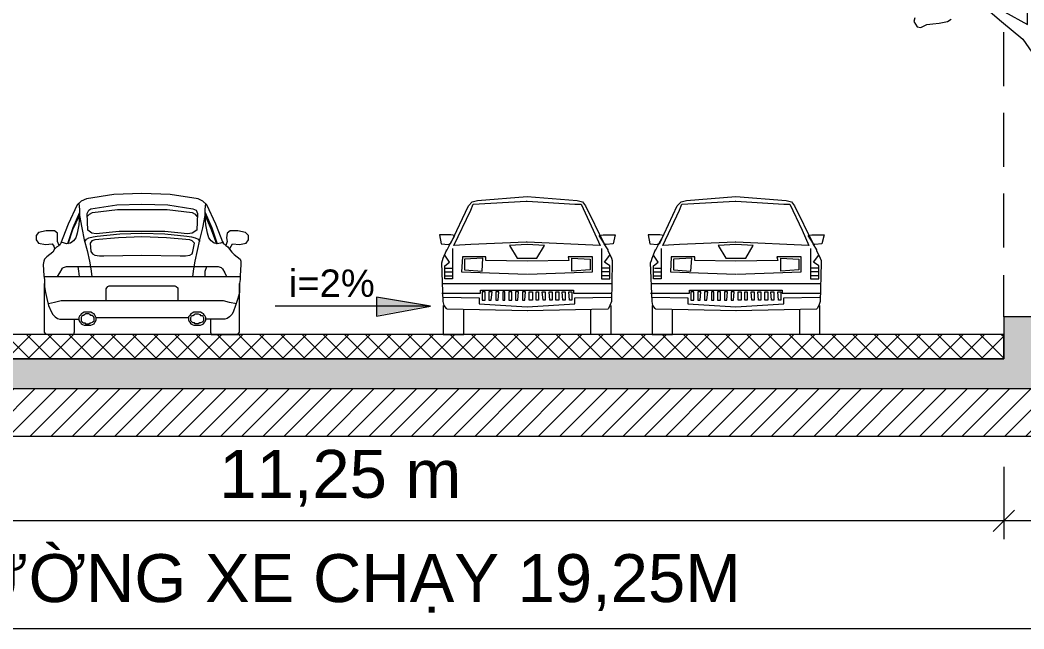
# Model space of a CAD drawing. Header units: millimetres. Extents: x 583747 to 596192, y 2304962 to 2309584.
# Drawn here: x 595637.26 to 595645.64, y 2307044.33 to 2307049.41 of the extents above; entities that cross this region are included whole.
import ezdxf

# ---------------------------------------------------------------- set-up
doc = ezdxf.new("R2010")
doc.units = ezdxf.units.MM
doc.layers.add('CPG_LU_VILLAS', color=7, linetype='Continuous', lineweight=5, true_color=0xff9d61)
doc.layers.add('PDF_Geometry', color=7, linetype='Continuous', true_color=0xeeefee)
doc.layers.add('PDF_Solid Fills', color=7, linetype='Continuous', true_color=0xffffff)
doc.layers.add('PDF_Text', color=7, linetype='Continuous')
doc.layers.add('xref.Luoi tang 1$0$KT-Kich thuoc', color=159, linetype='Continuous', lineweight=18)
doc.styles.add('PDF Arial', font='arial.ttf')

# ---------------------------------------------------------------- blocks, each defined once
blk = doc.blocks.new('1111111111111')
at = {"layer": 'PDF_Geometry', "color": 7, "lineweight": 9}
for points in [[(587223.8716, 2313300.992), (587223.878, 2313300.9603), (587223.8526, 2313300.9158), (587223.8208, 2313300.9095), (587223.77, 2313300.9349), (587223.7192, 2313300.9412), (587223.6684, 2313300.9476), (587223.5986, 2313300.9603), (587223.5669, 2313300.9793)], [(587223.3827, 2313301.2523), (587223.1224, 2313301.0428), (587222.9319, 2313300.9349), (587222.9319, 2313301.0936)], [(587223.3764, 2313301.1571), (587223.1478, 2313300.9603), (587222.97, 2313300.8143), (587222.8684, 2313300.6682), (587222.7478, 2313300.5476), (587222.6272, 2313300.2238), (587222.6145, 2313299.7603), (587222.6399, 2313299.2206), (587222.6272, 2313298.8397), (587222.6272, 2313298.4968)]]:
    blk.add_lwpolyline(points, dxfattribs=at)

msp = doc.modelspace()

# ---------------------------------------------------------------- hatches: boundary and pattern name
at = {"layer": 'CPG_LU_VILLAS'}
h = msp.add_hatch(dxfattribs=at)
h.set_pattern_fill('ANSI31', color=8)
h.set_pattern_definition([(45, (8393.86062, -6251.5622), (-0.088388347648, 0.088388347648), [])])
h.paths.add_polyline_path([(595633.8206, 2307046.7886), (595632.2206, 2307046.7886), (595632.2206, 2307046.5854), (595632.2206, 2307045.9378), (595651.4706, 2307045.9378), (595651.4706, 2307046.5981), (595651.3182, 2307046.5981), (595651.3182, 2307046.6362), (595651.3182, 2307046.8013), (595645.8706, 2307046.7886), (595645.8706, 2307046.5854), (595645.7182, 2307046.5854), (595645.7182, 2307046.3378), (595633.9666, 2307046.3378), (595633.9666, 2307046.5854), (595633.8206, 2307046.5854)])
h = msp.add_hatch(dxfattribs=at)
h.set_pattern_fill('ANSI37', color=8)
h.set_pattern_definition([(45, (8412.99662, -6251.5622), (-0.088388347648, 0.088388347648), []), (135, (8412.99662, -6251.5622), (-0.088388347648, -0.088388347648), [])])
h.paths.add_polyline_path([(595634.2206, 2307046.7886), (595634.2206, 2307046.5854), (595645.4706, 2307046.5854), (595645.4706, 2307046.7886)])
at = {"layer": 'PDF_Solid Fills', "transparency": 33554559}
for points in [[(595640.6549, 2307047.0362), (595640.2739, 2307047.0997), (595640.2358, 2307047.0997), (595640.2358, 2307046.9473), (595640.2739, 2307046.9536), (595640.3057, 2307046.96), (595640.3438, 2307046.9663), (595640.3755, 2307046.9727), (595640.4136, 2307046.979), (595640.4454, 2307046.9854), (595640.4835, 2307046.9917), (595640.5152, 2307046.9981), (595640.5533, 2307047.0044), (595640.585, 2307047.0108), (595640.6231, 2307047.0171), (595640.6866, 2307047.0298)], [(595645.4706, 2307046.9346), (595645.4706, 2307046.5854), (595634.2206, 2307046.5854), (595634.2206, 2307046.9346), (595633.9666, 2307046.9346), (595633.9666, 2307046.3378), (595645.7182, 2307046.3378), (595645.7182, 2307046.9346)]]:
    msp.add_hatch(color=7, dxfattribs=at).paths.add_polyline_path(points)

# ---------------------------------------------------------------- linework, layer by layer
at = {"layer": 'PDF_Geometry', "color": 7, "lineweight": 9}
for points in [[(595645.4706, 2307048.8584), (595645.4706, 2307049.3092)], [(595645.4706, 2307048.1854), (595645.4706, 2307048.6362)], [(595638.9787, 2307047.5314), (595638.9723, 2307047.5378), (595638.9596, 2307047.5441), (595638.8962, 2307047.7092), (595638.82, 2307047.8679), (595638.7882, 2307047.8997), (595638.7501, 2307047.9187), (595638.5152, 2307047.9568), (595638.2803, 2307047.9632), (595638.0454, 2307047.9568), (595637.8168, 2307047.9187), (595637.7723, 2307047.8997), (595637.7406, 2307047.8679), (595637.6644, 2307047.7092), (595637.6009, 2307047.5441), (595637.5946, 2307047.5378), (595637.5882, 2307047.5314)], [(595645.4706, 2307047.5124), (595645.4706, 2307047.9632)], [(595637.7533, 2307047.8806), (595637.7596, 2307047.8298), (595637.7596, 2307047.779), (595637.7533, 2307047.7028), (595637.7406, 2307047.633), (595637.7279, 2307047.5949), (595637.7089, 2307047.5695), (595637.6835, 2307047.5505), (595637.6517, 2307047.5441), (595637.6327, 2307047.5505), (595637.6073, 2307047.5568)], [(595638.8073, 2307047.8044), (595638.8644, 2307047.6774), (595638.9089, 2307047.5441), (595638.8835, 2307047.5505), (595638.8581, 2307047.5695), (595638.839, 2307047.5949), (595638.8263, 2307047.633), (595638.8136, 2307047.7028), (595638.8073, 2307047.779), (595638.8073, 2307047.8298), (595638.8136, 2307047.8806)], [(595641.4993, 2307046.9854), (595640.8263, 2307046.9981), (595640.82, 2307047.0044), (595640.8009, 2307047.0298), (595640.7946, 2307047.0616), (595640.7819, 2307047.3854), (595640.7882, 2307047.4044), (595640.7946, 2307047.4235), (595640.82, 2307047.487), (595640.82, 2307047.4933), (595640.8263, 2307047.4933), (595640.8517, 2307047.5441), (595640.8898, 2307047.614), (595640.8581, 2307047.6203), (595640.7628, 2307047.6203), (595640.7755, 2307047.5441), (595640.839, 2307047.5378), (595640.8454, 2307047.5441), (595640.8517, 2307047.5441), (595640.8581, 2307047.5505), (595641.0041, 2307047.8616), (595641.0358, 2307047.8933), (595641.0803, 2307047.906), (595641.493, 2307047.9378), (595641.912, 2307047.906), (595641.9565, 2307047.8933), (595641.9819, 2307047.8616), (595642.1343, 2307047.5505), (595642.1343, 2307047.5441), (595642.166, 2307047.4933), (595642.166, 2307047.487), (595642.1977, 2307047.4235), (595642.2041, 2307047.4044), (595642.2041, 2307047.3854), (595642.1977, 2307047.0616), (595642.185, 2307047.0298), (595642.1723, 2307047.0044), (595642.166, 2307046.9981), (595641.493, 2307046.9854)], [(595643.2414, 2307046.9854), (595642.5684, 2307046.9981), (595642.5621, 2307047.0044), (595642.543, 2307047.0298), (595642.5367, 2307047.0616), (595642.524, 2307047.3854), (595642.5303, 2307047.4044), (595642.5367, 2307047.4235), (595642.5621, 2307047.487), (595642.5621, 2307047.4933), (595642.5684, 2307047.4933), (595642.5938, 2307047.5441), (595642.6319, 2307047.614), (595642.6002, 2307047.6203), (595642.5049, 2307047.6203), (595642.5176, 2307047.5441), (595642.5811, 2307047.5378), (595642.5875, 2307047.5441), (595642.5938, 2307047.5441), (595642.6002, 2307047.5505), (595642.7462, 2307047.8616), (595642.778, 2307047.8933), (595642.8224, 2307047.906), (595643.2351, 2307047.9378), (595643.6541, 2307047.906), (595643.6986, 2307047.8933), (595643.724, 2307047.8616), (595643.8764, 2307047.5505), (595643.8764, 2307047.5441), (595643.9081, 2307047.4933), (595643.9081, 2307047.487), (595643.9399, 2307047.4235), (595643.9462, 2307047.4044), (595643.9462, 2307047.3854), (595643.9399, 2307047.0616), (595643.9272, 2307047.0298), (595643.9145, 2307047.0044), (595643.9081, 2307046.9981), (595643.2351, 2307046.9854)], [(595637.7596, 2307047.8044), (595637.7025, 2307047.6774), (595637.6581, 2307047.5441)], [(595637.8231, 2307047.7727), (595637.8422, 2307047.7917), (595637.8676, 2307047.8044), (595638.0771, 2307047.8298), (595638.2803, 2307047.8298), (595638.4898, 2307047.8298), (595638.6993, 2307047.8044), (595638.7247, 2307047.7917), (595638.7374, 2307047.7727)], [(595637.6644, 2307047.5441), (595637.7025, 2307047.6647), (595637.7596, 2307047.779), (595637.7787, 2307047.6774), (595637.7977, 2307047.5759), (595637.8231, 2307047.487), (595637.8422, 2307047.3981), (595637.8549, 2307047.3346), (595637.8612, 2307047.2711)], [(595638.7057, 2307047.2711), (595638.712, 2307047.3346), (595638.7247, 2307047.3981), (595638.7438, 2307047.487), (595638.7628, 2307047.5759), (595638.7882, 2307047.6774), (595638.8073, 2307047.779), (595638.8581, 2307047.6647), (595638.9025, 2307047.5441)], [(595637.8041, 2307047.5632), (595637.8168, 2307047.5822), (595637.8358, 2307047.5949), (595637.8739, 2307047.6013), (595637.9057, 2307047.6076), (595638.0962, 2307047.6267), (595638.2803, 2307047.633), (595638.4708, 2307047.6267), (595638.6549, 2307047.6076), (595638.693, 2307047.6013), (595638.7247, 2307047.5949), (595638.7501, 2307047.5822), (595638.7628, 2307047.5632)], [(595638.9596, 2307047.5568), (595638.9343, 2307047.5505), (595638.9089, 2307047.5441)], [(595637.5501, 2307047.4997), (595637.5374, 2307047.4743), (595637.512, 2307047.4552), (595637.4866, 2307047.4362), (595637.4676, 2307047.4171), (595637.4612, 2307047.3981), (595637.4549, 2307047.3727), (595637.4612, 2307047.2774), (595637.4676, 2307047.2457), (595637.4676, 2307047.214)], [(595639.0104, 2307047.4997), (595639.0295, 2307047.4743), (595639.0485, 2307047.4552), (595639.0739, 2307047.4362), (595639.0993, 2307047.4171), (595639.1057, 2307047.3981), (595639.1057, 2307047.3727), (595639.0993, 2307047.2774), (595639.0993, 2307047.2457), (595639.093, 2307047.214), (595639.093, 2307047.2013), (595639.093, 2307047.1886), (595639.093, 2307047.1378), (595639.0803, 2307047.087), (595639.0612, 2307047.0298), (595639.0422, 2307046.9727), (595639.0295, 2307046.9536), (595639.0104, 2307046.9346), (595638.9914, 2307046.9219), (595638.9723, 2307046.9155), (595638.8517, 2307046.9155), (595638.8136, 2307046.9155), (595638.8136, 2307046.9282), (595638.8073, 2307046.9409), (595638.8009, 2307046.9473), (595638.7946, 2307046.96), (595638.7819, 2307046.9663), (595638.7692, 2307046.9727), (595638.7565, 2307046.9727), (595638.7374, 2307046.9727), (595638.7247, 2307046.9727), (595638.712, 2307046.9727), (595638.6993, 2307046.9663), (595638.6866, 2307046.96), (595638.6803, 2307046.9473), (595638.6739, 2307046.9409), (595638.6676, 2307046.9346), (595638.6676, 2307046.9282), (595638.6676, 2307046.9219), (595638.6676, 2307046.9155), (595638.6676, 2307046.9092), (595638.6739, 2307046.8965), (595638.6803, 2307046.8901), (595638.6866, 2307046.8774), (595638.6993, 2307046.8711), (595638.712, 2307046.8647), (595638.7247, 2307046.8647), (595638.7374, 2307046.8647), (595638.7565, 2307046.8647), (595638.7692, 2307046.8647), (595638.7819, 2307046.8711), (595638.7946, 2307046.8774), (595638.8009, 2307046.8901), (595638.8073, 2307046.8965), (595638.8136, 2307046.9092), (595638.8136, 2307046.9155)], [(595640.8708, 2307047.506), (595640.8708, 2307047.2521), (595640.8073, 2307047.2521), (595640.8073, 2307047.36), (595640.8454, 2307047.3917), (595640.8073, 2307047.4489)], [(595642.1152, 2307047.506), (595642.1152, 2307047.2521), (595642.185, 2307047.2521), (595642.185, 2307047.36), (595642.1406, 2307047.3917), (595642.185, 2307047.4489)], [(595642.6129, 2307047.506), (595642.6129, 2307047.2521), (595642.5494, 2307047.2521), (595642.5494, 2307047.36), (595642.5875, 2307047.3917), (595642.5494, 2307047.4489)], [(595643.8573, 2307047.506), (595643.8573, 2307047.2521), (595643.9272, 2307047.2521), (595643.9272, 2307047.36), (595643.8827, 2307047.3917), (595643.9272, 2307047.4489)], [(595641.4993, 2307047.2901), (595642.039, 2307047.3092), (595642.039, 2307047.4362), (595641.8358, 2307047.4362), (595641.8422, 2307047.4044), (595641.493, 2307047.3981), (595641.1501, 2307047.4044), (595641.1501, 2307047.4362), (595640.9533, 2307047.4362), (595640.9469, 2307047.3092), (595641.493, 2307047.2901)], [(595643.2414, 2307047.2901), (595643.7811, 2307047.3092), (595643.7811, 2307047.4362), (595643.578, 2307047.4362), (595643.5843, 2307047.4044), (595643.2351, 2307047.3981), (595642.8922, 2307047.4044), (595642.8922, 2307047.4362), (595642.6954, 2307047.4362), (595642.6891, 2307047.3092), (595643.2351, 2307047.2901)], [(595637.5755, 2307047.2711), (595637.5946, 2307047.3028), (595637.6136, 2307047.3346), (595637.6136, 2307047.3409), (595637.6263, 2307047.3473), (595637.6517, 2307047.3536), (595637.6835, 2307047.3536), (595638.2803, 2307047.3536), (595638.8835, 2307047.3536), (595638.9152, 2307047.3536), (595638.9406, 2307047.3473), (595638.9469, 2307047.3409), (595638.9533, 2307047.3346), (595638.9723, 2307047.3028), (595638.985, 2307047.2711)], [(595637.7596, 2307047.2711), (595637.7533, 2307047.3155), (595637.7469, 2307047.3536)], [(595638.8073, 2307047.2711), (595638.8073, 2307047.3155), (595638.82, 2307047.3536)], [(595640.8073, 2307047.3092), (595640.8708, 2307047.3092)], [(595640.8136, 2307047.3409), (595640.8708, 2307047.3409)], [(595642.1787, 2307047.3409), (595642.1152, 2307047.3409)], [(595642.185, 2307047.3092), (595642.1152, 2307047.3092)], [(595642.5494, 2307047.3092), (595642.6129, 2307047.3092)], [(595642.5557, 2307047.3409), (595642.6129, 2307047.3409)], [(595643.9208, 2307047.3409), (595643.8573, 2307047.3409)], [(595643.9272, 2307047.3092), (595643.8573, 2307047.3092)], [(595645.4706, 2307046.9346), (595645.4706, 2307047.2838)], [(595637.4676, 2307047.2711), (595638.2803, 2307047.2711), (595639.0993, 2307047.2711)], [(595638.8517, 2307046.9155), (595638.8517, 2307046.8076), (595638.8581, 2307046.7886), (595638.8644, 2307046.7886), (595639.0803, 2307046.7886), (595639.0866, 2307046.7949), (595639.093, 2307046.8076), (595639.093, 2307047.214)], [(595640.7946, 2307047.214), (595641.493, 2307047.214), (595642.1977, 2307047.214)], [(595640.8073, 2307047.2774), (595640.8708, 2307047.2774)], [(595642.185, 2307047.2774), (595642.1152, 2307047.2774)], [(595642.5367, 2307047.214), (595643.2351, 2307047.214), (595643.9399, 2307047.214)], [(595642.5494, 2307047.2774), (595642.6129, 2307047.2774)], [(595643.9272, 2307047.2774), (595643.8573, 2307047.2774)], [(595637.9819, 2307047.0679), (595637.9819, 2307047.1632), (595637.9819, 2307047.1695), (595637.9882, 2307047.1759), (595637.9946, 2307047.1886), (595638.0073, 2307047.1949), (595638.2803, 2307047.1949), (595638.5533, 2307047.1949), (595638.566, 2307047.1886), (595638.5787, 2307047.1759), (595638.5787, 2307047.1695), (595638.5787, 2307047.1632), (595638.5787, 2307047.0679)], [(595640.7819, 2307047.1314), (595641.1057, 2307047.1314), (595641.1057, 2307047.1568), (595641.493, 2307047.1568), (595641.8803, 2307047.1568), (595641.8803, 2307047.1314), (595642.2041, 2307047.1314)], [(595642.524, 2307047.1314), (595642.8478, 2307047.1314), (595642.8478, 2307047.1568), (595643.2351, 2307047.1568), (595643.6224, 2307047.1568), (595643.6224, 2307047.1314), (595643.9462, 2307047.1314)], [(595639.0676, 2307047.0425), (595639.0104, 2307047.0552), (595638.9596, 2307047.0679), (595638.2803, 2307047.0679), (595637.6073, 2307047.0679), (595637.5501, 2307047.0552), (595637.4993, 2307047.0425)], [(595640.6866, 2307047.0235), (595640.2358, 2307047.0997), (595640.2358, 2307046.9409), (595640.6866, 2307047.0235), (595639.3914, 2307047.0235)], [(595640.7946, 2307047.0997), (595641.093, 2307047.0933), (595641.093, 2307047.0425), (595641.493, 2307047.0171), (595641.893, 2307047.0425), (595641.893, 2307047.0933), (595642.1914, 2307047.0997)], [(595640.7946, 2307047.0298), (595640.7946, 2307046.7886), (595640.966, 2307046.7886), (595640.966, 2307046.9981)], [(595642.1914, 2307047.0298), (595642.1914, 2307046.7886), (595642.0263, 2307046.7886), (595642.0263, 2307046.9981)], [(595642.5367, 2307047.0997), (595642.8351, 2307047.0933), (595642.8351, 2307047.0425), (595643.2351, 2307047.0171), (595643.6351, 2307047.0425), (595643.6351, 2307047.0933), (595643.9335, 2307047.0997)], [(595642.5367, 2307047.0298), (595642.5367, 2307046.7886), (595642.7081, 2307046.7886), (595642.7081, 2307046.9981)], [(595643.9335, 2307047.0298), (595643.9335, 2307046.7886), (595643.7684, 2307046.7886), (595643.7684, 2307046.9981)], [(595637.7152, 2307046.9155), (595637.7533, 2307046.9155)], [(595637.8993, 2307046.9282), (595638.2803, 2307046.9282), (595638.6676, 2307046.9282)], [(595645.4706, 2307045.6838), (595645.4706, 2307045.233), (595645.4706, 2307045.0806)], [(595651.6166, 2307045.233), (595645.4706, 2307045.233), (595634.2206, 2307045.233), (595632.0682, 2307045.233)], [(595651.6166, 2307044.3314), (595632.0682, 2307044.3314)]]:
    msp.add_lwpolyline(points, dxfattribs=at)
for points in [[(595638.4708, 2307047.6457), (595638.2803, 2307047.6457), (595638.0898, 2307047.6457), (595637.8993, 2307047.6267), (595637.8612, 2307047.633), (595637.8295, 2307047.6584), (595637.8231, 2307047.7981), (595637.8358, 2307047.8235), (595637.8549, 2307047.8362), (595638.0708, 2307047.8679), (595638.2803, 2307047.8743), (595638.4962, 2307047.8679), (595638.7057, 2307047.8362), (595638.7311, 2307047.8235), (595638.7438, 2307047.7981), (595638.7374, 2307047.6584), (595638.6993, 2307047.633), (595638.6612, 2307047.6267)], [(595641.493, 2307047.8997), (595641.893, 2307047.8743), (595641.9438, 2307047.8743), (595642.0454, 2307047.6584), (595642.1025, 2307047.5314), (595641.493, 2307047.5568), (595641.4866, 2307047.5568), (595641.0231, 2307047.5378), (595640.8835, 2307047.5314), (595641.0231, 2307047.8235), (595641.0422, 2307047.8743), (595641.4866, 2307047.8997)], [(595643.2351, 2307047.8997), (595643.6351, 2307047.8743), (595643.6859, 2307047.8743), (595643.7875, 2307047.6584), (595643.8446, 2307047.5314), (595643.2351, 2307047.5568), (595643.2287, 2307047.5568), (595642.7653, 2307047.5378), (595642.6256, 2307047.5314), (595642.7653, 2307047.8235), (595642.7843, 2307047.8743), (595643.2287, 2307047.8997)], [(595637.5692, 2307047.5187), (595637.5882, 2307047.5314), (595637.5755, 2307047.5632), (595637.5755, 2307047.5949), (595637.5755, 2307047.633), (595637.5501, 2307047.6521), (595637.4803, 2307047.6521), (595637.4168, 2307047.6394), (595637.3977, 2307047.614), (595637.3977, 2307047.5759), (595637.4168, 2307047.5505), (595637.4739, 2307047.5378), (595637.5311, 2307047.5441), (595637.5438, 2307047.5251), (595637.5501, 2307047.4997)], [(595638.9787, 2307047.5314), (595638.9977, 2307047.5187), (595639.0104, 2307047.4997), (595639.0231, 2307047.5251), (595639.0358, 2307047.5441), (595639.093, 2307047.5378), (595639.1501, 2307047.5505), (595639.1692, 2307047.5759), (595639.1692, 2307047.614), (595639.1438, 2307047.6394), (595639.0803, 2307047.6521), (595639.0168, 2307047.6521), (595638.9914, 2307047.633), (595638.985, 2307047.5949), (595638.9914, 2307047.5632)], [(595642.2104, 2307047.5441), (595642.1533, 2307047.5378), (595642.1406, 2307047.5441), (595642.0962, 2307047.614), (595642.1279, 2307047.6203), (595642.2295, 2307047.6203)], [(595643.9526, 2307047.5441), (595643.8954, 2307047.5378), (595643.8827, 2307047.5441), (595643.8383, 2307047.614), (595643.87, 2307047.6203), (595643.9716, 2307047.6203)], [(595638.6993, 2307047.4616), (595638.7057, 2307047.4806), (595638.7184, 2307047.5505), (595638.6993, 2307047.5695), (595638.6803, 2307047.5759), (595638.4835, 2307047.5949), (595638.2803, 2307047.6013), (595638.0835, 2307047.5949), (595637.8866, 2307047.5759), (595637.8612, 2307047.5695), (595637.8485, 2307047.5505), (595637.8549, 2307047.4806), (595637.8676, 2307047.4616), (595637.8866, 2307047.4489), (595637.9247, 2307047.4425), (595637.9628, 2307047.4425), (595638.2803, 2307047.4489), (595638.5977, 2307047.4425), (595638.6422, 2307047.4425), (595638.6803, 2307047.4489)], [(595641.493, 2307047.5378), (595641.3469, 2307047.5314), (595641.4104, 2307047.4235), (595641.493, 2307047.4235), (595641.5755, 2307047.4235), (595641.639, 2307047.5314)], [(595643.2351, 2307047.5378), (595643.0891, 2307047.5314), (595643.1526, 2307047.4235), (595643.2351, 2307047.4235), (595643.3176, 2307047.4235), (595643.3811, 2307047.5314)], [(595641.1247, 2307047.4235), (595640.9723, 2307047.4171), (595640.9723, 2307047.3282), (595641.1184, 2307047.3155)], [(595641.8676, 2307047.4235), (595642.02, 2307047.4171), (595642.02, 2307047.3282), (595641.8676, 2307047.3155)], [(595642.8668, 2307047.4235), (595642.7145, 2307047.4171), (595642.7145, 2307047.3282), (595642.8605, 2307047.3155)], [(595643.6097, 2307047.4235), (595643.7621, 2307047.4171), (595643.7621, 2307047.3282), (595643.6097, 2307047.3155)], [(595637.7152, 2307046.9155), (595637.7152, 2307046.8076), (595637.7089, 2307046.7886), (595637.6962, 2307046.7886), (595637.4803, 2307046.7886), (595637.4739, 2307046.7949), (595637.4676, 2307046.8076), (595637.4676, 2307047.214), (595637.4676, 2307047.2013), (595637.4676, 2307047.1886), (595637.4739, 2307047.1378), (595637.4866, 2307047.087), (595637.4993, 2307047.0298), (595637.5247, 2307046.9727), (595637.5374, 2307046.9536), (595637.5565, 2307046.9346), (595637.5755, 2307046.9219), (595637.5946, 2307046.9155)], [(595641.1438, 2307047.1441), (595641.1184, 2307047.1441), (595641.1184, 2307047.0743), (595641.1438, 2307047.0743)], [(595641.2009, 2307047.1441), (595641.1755, 2307047.1441), (595641.1755, 2307047.0743), (595641.1946, 2307047.0743)], [(595641.2581, 2307047.1441), (595641.2327, 2307047.1441), (595641.2327, 2307047.0743), (595641.2517, 2307047.0743)], [(595641.3089, 2307047.1441), (595641.2898, 2307047.1441), (595641.2898, 2307047.0743), (595641.3089, 2307047.0743)], [(595641.366, 2307047.1441), (595641.3406, 2307047.1441), (595641.3406, 2307047.0743), (595641.366, 2307047.0743)], [(595641.4231, 2307047.1441), (595641.3977, 2307047.1441), (595641.3977, 2307047.0743), (595641.4168, 2307047.0743)], [(595641.4803, 2307047.1441), (595641.4549, 2307047.1441), (595641.4549, 2307047.0743), (595641.4739, 2307047.0743)], [(595641.512, 2307047.1441), (595641.5374, 2307047.1441), (595641.5374, 2307047.0743), (595641.512, 2307047.0743)], [(595641.5692, 2307047.1441), (595641.5882, 2307047.1441), (595641.5882, 2307047.0743), (595641.5692, 2307047.0743)], [(595641.62, 2307047.1441), (595641.6454, 2307047.1441), (595641.6454, 2307047.0743), (595641.6263, 2307047.0743)], [(595641.6771, 2307047.1441), (595641.7025, 2307047.1441), (595641.7025, 2307047.0743), (595641.6835, 2307047.0743)], [(595641.7343, 2307047.1441), (595641.7596, 2307047.1441), (595641.7596, 2307047.0743), (595641.7343, 2307047.0743)], [(595641.785, 2307047.1441), (595641.8104, 2307047.1441), (595641.8104, 2307047.0743), (595641.7914, 2307047.0743)], [(595641.8422, 2307047.1441), (595641.8676, 2307047.1441), (595641.8676, 2307047.0743), (595641.8485, 2307047.0743)], [(595642.8859, 2307047.1441), (595642.8605, 2307047.1441), (595642.8605, 2307047.0743), (595642.8859, 2307047.0743)], [(595642.943, 2307047.1441), (595642.9176, 2307047.1441), (595642.9176, 2307047.0743), (595642.9367, 2307047.0743)], [(595643.0002, 2307047.1441), (595642.9748, 2307047.1441), (595642.9748, 2307047.0743), (595642.9938, 2307047.0743)], [(595643.051, 2307047.1441), (595643.0319, 2307047.1441), (595643.0319, 2307047.0743), (595643.051, 2307047.0743)], [(595643.1081, 2307047.1441), (595643.0827, 2307047.1441), (595643.0827, 2307047.0743), (595643.1081, 2307047.0743)], [(595643.1653, 2307047.1441), (595643.1399, 2307047.1441), (595643.1399, 2307047.0743), (595643.1589, 2307047.0743)], [(595643.2224, 2307047.1441), (595643.197, 2307047.1441), (595643.197, 2307047.0743), (595643.216, 2307047.0743)], [(595643.2541, 2307047.1441), (595643.2795, 2307047.1441), (595643.2795, 2307047.0743), (595643.2541, 2307047.0743)], [(595643.3113, 2307047.1441), (595643.3303, 2307047.1441), (595643.3303, 2307047.0743), (595643.3113, 2307047.0743)], [(595643.3621, 2307047.1441), (595643.3875, 2307047.1441), (595643.3875, 2307047.0743), (595643.3684, 2307047.0743)], [(595643.4192, 2307047.1441), (595643.4446, 2307047.1441), (595643.4446, 2307047.0743), (595643.4256, 2307047.0743)], [(595643.4764, 2307047.1441), (595643.5018, 2307047.1441), (595643.5018, 2307047.0743), (595643.4764, 2307047.0743)], [(595643.5272, 2307047.1441), (595643.5526, 2307047.1441), (595643.5526, 2307047.0743), (595643.5335, 2307047.0743)], [(595643.5843, 2307047.1441), (595643.6097, 2307047.1441), (595643.6097, 2307047.0743), (595643.5907, 2307047.0743)], [(595637.8993, 2307046.9282), (595637.893, 2307046.9346), (595637.893, 2307046.9409), (595637.8866, 2307046.9473), (595637.8803, 2307046.96), (595637.8676, 2307046.9663), (595637.8549, 2307046.9727), (595637.8422, 2307046.9727), (595637.8231, 2307046.9727), (595637.8104, 2307046.9727), (595637.7977, 2307046.9727), (595637.785, 2307046.9663), (595637.7723, 2307046.96), (595637.766, 2307046.9473), (595637.7596, 2307046.9409), (595637.7533, 2307046.9282), (595637.7533, 2307046.9155), (595637.7533, 2307046.9092), (595637.7596, 2307046.8965), (595637.766, 2307046.8901), (595637.7723, 2307046.8774), (595637.785, 2307046.8711), (595637.7977, 2307046.8647), (595637.8104, 2307046.8647), (595637.8231, 2307046.8647), (595637.8422, 2307046.8647), (595637.8549, 2307046.8647), (595637.8676, 2307046.8711), (595637.8803, 2307046.8774), (595637.8866, 2307046.8901), (595637.893, 2307046.8965), (595637.8993, 2307046.9092), (595637.8993, 2307046.9155), (595637.8993, 2307046.9219)], [(595637.7723, 2307046.9155), (595637.7723, 2307046.9092), (595637.7723, 2307046.9028), (595637.7787, 2307046.8965), (595637.785, 2307046.8901), (595637.7914, 2307046.8838), (595637.8041, 2307046.8838), (595637.8104, 2307046.8774), (595637.8231, 2307046.8774), (595637.8358, 2307046.8774), (595637.8485, 2307046.8838), (595637.8549, 2307046.8838), (595637.8676, 2307046.8901), (595637.8739, 2307046.8965), (595637.8803, 2307046.9028), (595637.8803, 2307046.9092), (595637.8803, 2307046.9155), (595637.8803, 2307046.9282), (595637.8739, 2307046.9409), (595637.8676, 2307046.9473), (595637.8549, 2307046.9473), (595637.8485, 2307046.9536), (595637.8358, 2307046.96), (595637.8231, 2307046.96), (595637.8104, 2307046.96), (595637.8041, 2307046.9536), (595637.7914, 2307046.9473), (595637.785, 2307046.9473), (595637.7787, 2307046.9409), (595637.7723, 2307046.9282)], [(595638.7946, 2307046.9155), (595638.7946, 2307046.9092), (595638.7946, 2307046.9028), (595638.7882, 2307046.8965), (595638.7819, 2307046.8901), (595638.7692, 2307046.8838), (595638.7628, 2307046.8838), (595638.7501, 2307046.8774), (595638.7374, 2307046.8774), (595638.7247, 2307046.8774), (595638.7184, 2307046.8838), (595638.7057, 2307046.8838), (595638.6993, 2307046.8901), (595638.693, 2307046.8965), (595638.6866, 2307046.9028), (595638.6866, 2307046.9092), (595638.6866, 2307046.9155), (595638.6866, 2307046.9282), (595638.693, 2307046.9409), (595638.6993, 2307046.9473), (595638.7057, 2307046.9473), (595638.7184, 2307046.9536), (595638.7247, 2307046.96), (595638.7374, 2307046.96), (595638.7501, 2307046.96), (595638.7628, 2307046.9536), (595638.7692, 2307046.9473), (595638.7819, 2307046.9473), (595638.7882, 2307046.9409), (595638.7946, 2307046.9282)], [(595645.7182, 2307046.3378), (595645.7182, 2307046.5854), (595645.8706, 2307046.5854), (595645.8706, 2307046.7886), (595651.3182, 2307046.8013), (595651.3182, 2307046.5981), (595651.4706, 2307046.5981), (595651.4706, 2307045.9378), (595632.2206, 2307045.9378), (595632.2206, 2307046.5854), (595632.373, 2307046.5854), (595632.373, 2307046.7886), (595633.8206, 2307046.7886), (595633.8206, 2307046.5854), (595633.9666, 2307046.5854), (595633.9666, 2307046.9346), (595632.2206, 2307046.9346), (595632.2206, 2307046.5854), (595632.373, 2307046.5854), (595632.373, 2307046.7886), (595633.8206, 2307046.7886), (595633.8206, 2307046.5854), (595633.9666, 2307046.5854), (595633.9666, 2307046.3378)], [(595633.9666, 2307046.9346), (595633.9666, 2307046.3378), (595645.7182, 2307046.3378), (595645.7182, 2307046.9346), (595645.4706, 2307046.9346), (595645.4706, 2307046.5854), (595634.2206, 2307046.5854), (595634.2206, 2307046.9346)], [(595645.4706, 2307046.5854), (595645.4706, 2307046.7886), (595634.2206, 2307046.7886), (595634.2206, 2307046.5854)]]:
    msp.add_lwpolyline(points, close=True, dxfattribs=at)
at = {"layer": 'PDF_Geometry', "color": 7, "lineweight": 18}
for points in [[(595651.4706, 2307046.9346), (595651.4706, 2307045.9378), (595632.2206, 2307045.9378), (595632.2206, 2307046.9346), (595632.2206, 2307046.5854), (595632.373, 2307046.5854), (595632.373, 2307046.7886), (595633.8206, 2307046.7886), (595633.8206, 2307046.5854), (595633.9666, 2307046.5854), (595633.9666, 2307046.9346), (595633.9666, 2307046.3378), (595645.7182, 2307046.3378), (595645.7182, 2307046.9346), (595645.4706, 2307046.9346), (595645.4706, 2307046.5854), (595634.2206, 2307046.5854), (595634.2206, 2307046.9346), (595633.9666, 2307046.9346), (595632.2206, 2307046.9346)], [(595645.4706, 2307046.7886), (595634.2206, 2307046.7886)]]:
    msp.add_lwpolyline(points, dxfattribs=at)
at = {"layer": 'PDF_Geometry', "color": 7, "lineweight": 20}
msp.add_lwpolyline([(595645.3817, 2307045.1441), (595645.4706, 2307045.233), (595645.5595, 2307045.3219)], dxfattribs=at)

# ---------------------------------------------------------------- block references
at = {"layer": 'xref.Luoi tang 1$0$KT-Kich thuoc', "xscale": -1}
msp.add_blockref('1111111111111', (1182868.5994, -6251.5622), dxfattribs=at)

# ---------------------------------------------------------------- texts
at = {"layer": 'PDF_Text', "attachment_point": 7, "style": 'PDF Arial'}
for s, insert, char_height in [('i=2%', (595639.5057, 2307047.0998), 0.22794), ('11,25 m', (595638.9254, 2307045.3505), 0.4), ('ĐƯỜNG XE CHẠY 19,25M', (595636.4534, 2307044.4669), 0.4)]:
    msp.add_mtext(s, dxfattribs=dict(at, insert=insert, char_height=char_height))

doc.saveas('drawing.dxf')
